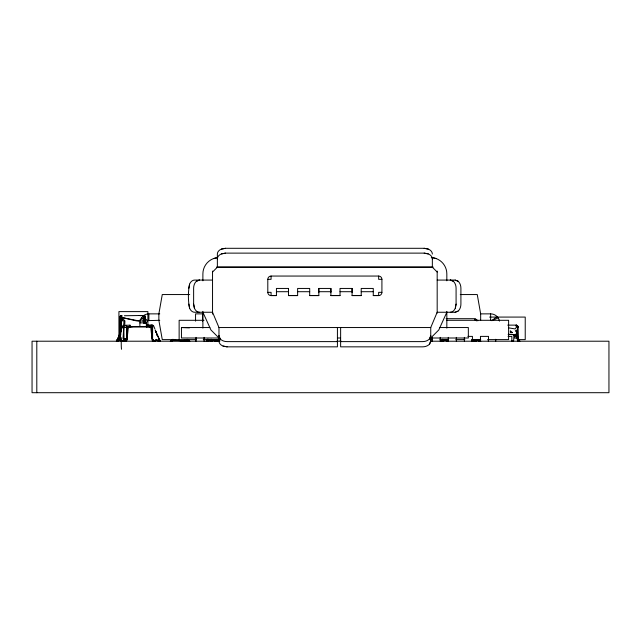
<?xml version="1.0" encoding="UTF-8"?>
<svg xmlns="http://www.w3.org/2000/svg" width="641" height="641" viewBox="0 0 641 641"><rect width="100%" height="100%" fill="white"/><g stroke="black" fill="none" stroke-linecap="round" stroke-linejoin="round"><path stroke-width="0.96" d="M125.876 340.788L126.678 340.571L126.678 327.375L127.639 326.734L151.452 326.734L152.422 327.375L152.422 339.634L152.366 327.375L151.741 326.782L146.709 326.734L146.589 325.123L153.431 325.388L154.882 328.929M212.54 272.032L217.363 267.201L217.363 254.076A8.173 5.777 0 0 1 221.449 249.069L225.536 248.299L424.174 248.299L428.26 249.069A8.173 5.777 0 0 1 432.346 254.076M318.825 292.344L318.825 288.442L330.892 288.442L330.892 295.613L340.018 295.613L340.018 288.442L352.085 288.442L352.085 295.613L361.212 295.613L361.212 288.442L373.27 288.442L373.27 295.613L378.647 295.613A3.269 3.269 0 0 0 381.916 292.344L381.916 279.324A3.269 3.269 0 0 0 378.647 276.055L271.071 276.055A3.269 3.269 0 0 0 267.802 279.324L267.802 292.344A3.269 3.269 0 0 0 271.071 295.613L276.439 295.613L276.439 288.442L288.506 288.442L288.506 291.703L276.439 291.703M330.892 292.344L330.892 288.442M352.085 292.344L352.085 288.442M145.291 323.232L145.467 317.399L145.435 323.232L145.467 317.399L144.61 315.797L143.824 316.237L143.536 315.476L124.394 315.733M120.428 328.032L120.452 323.064M151.452 326.734L152.366 327.375L152.302 338.544L152.366 327.375L151.701 326.766L127.158 326.862L126.678 327.663L126.678 340.291L125.067 341.212L125.572 339.498L126.942 339.353A38.484 2.244 -86 0 0 128.288 327.703L128.288 326.734M152.302 338.544L152.254 326.573M517.391 335.828L517.479 327.375L516.189 325.123L507.728 325.123M119.779 339.746L120.364 338.961L119.755 339.658L120.051 316.325L121.974 316.117L121.654 315.476L120.684 315.733L119.723 317.399L119.723 339.281L120.292 316.037L121.277 315.508L121.974 316.117L119.755 317.031L120.364 317.728L120.468 335.604L120.636 316.822L119.723 339.281M144.794 322.984L144.898 316.037L143.904 315.508L143.207 316.117L144.105 316.39L144.818 317.728L144.818 323.521M152.598 339.281L152.63 325.388L146.613 325.163L146.629 326.045M126.678 339.041L126.678 327.375L126.678 340.571M120.684 335.099L120.82 330.275M120.925 326.413L121.165 317.728L121.165 326.413M144.441 323.521L144.602 317.728L144.602 323.521M143.824 316.237L145.427 317.031L145.259 323.008L145.427 317.031L144.898 316.037M119.755 339.658L120.3 322.992M117.247 341.212L117.303 339.594L118.393 339.762L116.686 341.212L117.311 339.594L116.317 341.212L118.24 337.839M207.155 341.212L207.211 339.594L208.301 339.762L206.594 341.212L207.219 339.594L206.226 341.212L208.117 339.273M442.562 341.212L442.619 339.594L443.7 339.762L442.002 341.212L442.619 339.594L441.625 341.212L442.779 339.217M121.862 320.62L121.974 317.728L121.974 320.62M124.763 324.258L124.931 320.869L121.325 317.399L121.654 315.476M123.585 327.567L123.969 320.869L121.133 320.748A36.93 0.962 -86.8 0 1 119.915 338.785L119.202 340.403M146.693 327.375L146.757 326.686M337.422 327.543L337.422 346.845L227.146 346.845L223.06 346.076A8.173 5.777 0 0 1 218.974 341.068L218.974 327.543L212.54 312.255L194.584 312.255A8.173 5.777 -90 0 1 189.584 308.169C188.005 300.429 188.005 291.903 189.584 284.163A8.173 5.777 -90 0 1 194.584 280.077L212.54 280.077M453.195 281.167L450.303 280.077L453.195 281.167A8.173 5.777 -90 0 1 456.08 288.25L456.08 304.082L455.31 308.169A8.173 5.777 -90 0 1 450.303 312.255M125.356 341.212L125.604 339.482L126.213 339.786L126.069 341.212L126.942 339.353M130.003 325.163L129.923 327.375L130.003 325.163L123.184 325.388L122.479 326.093L119.042 336.18L119.843 334.386M181.956 340.7L189.672 341.212L188.013 340.571L189.672 341.212L188.774 340.155L189.303 340.78M437.178 280.077L455.126 280.077L458.019 281.167A8.173 5.777 -90 0 1 460.911 288.25L460.911 304.082A8.173 5.777 -90 0 1 458.019 311.157L455.126 312.255L437.178 312.255L430.744 327.543L430.744 341.068L429.646 343.961A8.173 5.777 0 0 1 422.563 346.845L340.635 346.845L340.635 327.543M188.807 288.25L189.584 284.163M455.31 308.169L456.08 304.082M120.188 333.08L119.723 317.399L119.891 335.195L119.723 317.399L120.364 317.728L120.58 316.918L120.364 335.099M518.12 327.054L517.479 327.375L518.088 326.686L517.207 326.477L517.864 326.093L516.189 325.123L515.869 325.772L516.766 326.045L517.479 327.375L517.96 340.05L517.359 339.578L518.12 339.281L518.12 327.054L517.263 325.452L516.486 325.892M121.277 315.508L120.484 317.103L119.723 317.399M118.545 340.78L118.112 341.212L118.497 339.682M122.223 327.054L117.856 338.552L119.226 335.788M150.859 326.573L146.669 326.477L152.75 326.093L146.38 325.772L146.316 322.872L147.606 320.644L159.745 320.3M118.537 340.283L118.112 341.212L118.946 339.858L118.112 341.212L118.513 339.786M518.97 340.692L519.731 341.212L519.138 339.401L519.691 341.212L518.609 340.451L517.471 340.732L519.346 340.948L519.09 340.139L519.731 341.212M146.38 325.772L146.589 325.123M153.608 341.124L155.394 341.212L156.027 339.401L158.311 341.212M120.412 332.943L121.181 330.78L120.54 332.607M429.646 338.728L430.744 335.836L429.646 338.728A8.173 5.777 0 0 1 422.563 341.613L340.635 341.613M429.646 343.961L430.744 341.068M118.401 341.212L119.915 338.785M171.283 341.212L172.012 339.562L171.98 340.571M207.187 341.212L207.94 339.562L207.019 341.212L207.54 340.259M446.833 312.255L438.789 329.955L430.744 337.999L468.339 337.999L468.339 327.543L439.646 327.543M153.768 340.78L155.394 341.212L156.268 339.353L159.032 341.212M125.676 339.922L125.067 341.212L125.484 340.988M119.202 339.265L118.24 341.212L120.348 339.353L121.221 341.212L125.692 340.988M118.112 341.212L118.737 339.946M143.207 316.117L143.536 315.476L144.497 315.733L145.203 316.438L144.546 316.822L144.818 317.728L145.467 317.399M128.4 327.543L126.678 327.655L127.639 326.734L126.678 327.655L128.649 327.639M206.226 341.212L207.38 339.217M152.205 327.703L150.443 327.375L152.366 327.375M206.642 341.212L208.013 339.265M171.099 340.411L170.37 341.212L171.099 340.491L170.37 341.212L172.301 341.084M139.882 325.764L139.882 322.872A9.014 9.014 0 0 1 141.397 317.864L142.518 316.502A9.014 9.014 0 0 1 148.888 313.866L159.745 313.866M145.427 317.031L144.818 317.728L144.602 316.918M477.561 339.77L476.167 340.571M515.837 336.124L513.962 334.386L514.082 336.124L515.837 336.124L515.676 334.386L517.159 332.943L516.83 330.027L515.324 330.78L517.159 332.943L518.12 341.212M187.14 339.249L186.09 340.259L188.069 341.212L187.797 339.562M208.221 341.212L210.264 339.353M125.732 340.523L126.678 339.69M515.869 325.772L516.558 325.163L518.088 326.686M480.766 313.866L490.637 313.866L490.637 320.3L491.927 320.644L497.007 316.502L498.129 317.864A9.014 9.014 0 0 1 499.475 321.117M117.583 341.212L120.588 339.401L121.221 341.212L124.25 340.291L126.117 340.692M207.5 341.212L210.496 339.401L211.129 341.212L213.405 340.523M442.899 341.212L445.904 339.401L446.529 341.212L448.323 341.124M474.885 341.212L477.449 340.347L480.71 341.212L478.498 340.091L476.127 340.732L477.673 340.291L472.008 340.651L473.787 340.547M196.523 281.167L199.415 280.077L196.523 281.167A8.173 5.777 -90 0 0 193.63 288.25L193.63 304.082L194.407 308.169A8.173 5.777 -90 0 0 199.415 312.255M189.143 340.988L187.757 340.964L189.407 341.1L188.943 340.547L189.672 341.212L184.023 340.571M121.221 341.212L123.617 340.139L125.844 340.748M213.525 340.139L211.129 341.212L210.552 339.97M445.952 339.97L446.529 341.212L448.131 340.499M491.927 320.644L498.129 317.864M172.517 340.996L170.634 341.1L172.285 340.956L171.163 340.884L171.98 340.251M455.126 312.255L458.019 311.157M170.634 341.1L172.028 340.571M446.529 341.212L448.043 340.756M217.363 258.908A8.173 5.777 0 0 1 221.449 253.9L225.536 253.123L424.174 253.123L428.26 253.9A8.173 5.777 0 0 1 432.346 258.908M127.158 326.862L127.639 326.734M219.422 340.155L215.112 341.212L213.477 339.69L210.056 341.212L214.527 339.786L215.112 341.212L219.567 340.291M213.517 258.579L217.363 257.658M517.207 339.858L518.088 339.658L517.479 338.961L518.12 339.281M187.757 340.964L188.582 340.772L188.013 340.571M126.445 339.69L124.707 340.05L126.453 339.986M218.092 339.329L214.615 340.05L219.855 339.858L215.392 340.387L219.823 340.651L215.536 340.451L216.954 341.212L214.158 340.291M221.449 249.069L225.536 248.299M221.449 253.9L225.536 253.123M172.213 340.884L170.37 341.212L172.253 341.004M150.523 325.436L152.47 325.123L150.499 325.34M517.768 341.084L519.346 340.948M181.387 340.579L185.153 340.323M126.117 325.34L123.985 325.388L123.048 337.999L124.025 339.281L126.974 339.121M149.305 327.239L152.79 327.054M214.711 341.036L216.498 340.948L216.105 340.732M471.928 341.18L474.34 341.092M127.086 326.91L132.383 326.734M215.496 341.14L217.291 341.1L216.714 340.964M512.528 334.41L508.185 334.418M514.186 337.839L517.8 338.552L518.473 340.331M122.984 338.833L124.05 338.833M216.53 267.089L433.18 267.089M217.363 267.201L432.346 267.201L437.178 272.032M267.802 279.324L271.071 279.324L271.071 276.055M381.916 279.324L378.647 279.324L378.647 276.055M297.632 291.703L309.699 291.703M318.825 291.703L330.892 291.703M340.018 291.703L352.085 291.703M361.212 291.703L373.27 291.703M267.802 292.344L271.071 292.344L271.071 295.501L276.439 295.501M381.916 292.344L378.647 292.344L378.647 295.501L373.27 295.501M189.728 294.556L162.269 294.556L158.864 313.866L158.864 320.3L162.269 339.61L196.266 339.61M460.254 294.556L477.257 294.556L480.662 313.866L480.662 320.3M288.506 295.501L297.632 295.501M309.699 295.501L318.825 295.501M330.892 295.501L340.018 295.501M352.085 295.501L361.212 295.501M489.58 317.079L525.227 317.079L525.227 339.61L517.303 339.61M446.112 318.689L473.835 318.689M204.014 320.3L179.135 320.3L179.135 339.61M446.913 320.3L508.617 320.3L508.617 339.61L487.721 339.61M139.882 322.872L146.316 322.872M125.756 327.375L128.657 327.375M202.885 312.255L210.929 329.955L218.974 337.999L181.459 337.999L181.459 327.543L209.831 327.543M218.974 327.543L430.744 327.543M467.946 336.389L472.417 336.389L472.417 341.212M508.049 336.389L511.838 336.389L511.838 341.212M337.422 337.999L340.427 337.999M127.423 338.961L125.756 338.961L125.756 339.77M128.184 327.287L123.825 327.054L124.025 339.281L125.973 339.281M203.269 339.61L219.935 339.61M429.991 339.61L431.986 339.61M439.95 339.61L447.907 339.61M455.871 339.61L464.829 339.61M471.792 339.61L480.75 339.61M172.926 340.571L188.069 340.571L188.069 339.482M214.222 340.571L217.147 340.571M219.847 341.212L32.05 341.212L32.05 392.701L608.95 392.701L608.95 341.212L430.335 341.212M336.878 341.212L341.132 341.212M337.422 341.613L227.146 341.613A8.173 5.777 0 0 1 220.071 338.728L218.974 335.836L220.071 338.728M215.672 339.77L219.855 339.858M181.459 327.543L189.44 327.872M476.167 339.77L471.992 339.578L477.225 340.05L472.93 339.41M478.915 341.124L480.71 341.212M124.025 339.281L125.997 339.385M180.025 340.571L189.407 341.1M188.069 341.212L174.023 340.259L172.926 339.249M508.353 334.298L514.13 334.802L513.569 341.212L511.646 341.044M214.302 340.251L216.634 340.491M139.169 315.476L140.788 315.733M508.441 327.839L515.156 328.929L516.51 327.054L516.189 325.123M424.174 248.299L428.26 249.069M424.174 253.123L428.26 253.9M223.06 346.076L227.146 346.845M214.735 340.547L217.291 341.1M477.849 320.837L476.511 319.506L474.46 318.785L476.511 320.837L475.31 319.947M471.944 340.299L474.348 340.868M436.2 258.579L432.346 257.658L432.346 267.201M471.92 340.451L474.14 341.028M215.672 340.571L214.278 339.77M125.756 340.571L124.362 339.77M214.27 340.339L216.498 340.948M475.678 319.058L475.061 319.058M455.126 280.077L458.019 281.167M152.157 339.353L153.303 339.81M141.397 317.864L147.606 320.644L142.518 316.502M125.628 340.451L126.197 340.732M153.183 340.091L155.394 341.212M153.616 340.988L154.032 341.212L153.608 339.922L153.896 341.212L153.495 339.826L152.758 339.778L152.422 341.212A38.484 2.244 86 0 1 150.811 327.703L150.811 326.734M475.061 319.947L475.622 320.308M515.676 334.386L517.479 335.788L515.917 336.982L517.8 338.552M188.758 340.499L189.672 341.212M153.487 340.788L154.032 341.212L153.528 340.187M160.13 341.212L158.415 337.895M143.536 315.476L143.856 317.399M158.76 338.552L155.21 330.027L160.306 341.212M120.484 317.103L120.051 316.325L120.188 329.947M188.029 339.562L188.758 341.212M119.723 336.757L120.147 338.224M193.63 304.082L194.407 308.169M188.807 304.082L189.584 308.169M144.153 323.28L143.856 321.021L136.421 320.869L121.325 317.399L138.688 320.869L143.856 317.704L143.808 316.438M125.716 338.472L125.876 340.299M495.749 339.281L495.749 341.212M488.506 341.212L488.506 336.389L480.462 336.389L480.462 341.212M488.314 339.233L488.314 341.212M480.269 339.281L480.269 341.212M464.372 337.358L464.372 341.212M456.328 337.358L456.328 341.212M448.283 337.358L448.283 341.212M446.833 280.798L446.833 273.899A16.345 16.345 0 0 0 431.337 257.57M446.833 311.374L446.833 328.136M440.239 337.358L440.239 341.212M437.178 271.087L437.178 313.104M432.194 337.358L432.194 341.212M340.355 340.203L340.355 341.212M318.825 288.442L318.825 295.613L309.699 295.613L309.699 288.442L297.632 288.442L297.632 295.613L288.506 295.613L288.506 288.442M212.54 271.087L212.54 314.098M211.642 339.249L211.642 341.212M204.07 337.358L204.07 341.212M202.885 280.798L202.885 273.899A16.345 16.345 0 0 1 217.523 257.642M202.885 311.374L202.885 328.136M202.628 321.117L202.628 313.866L195.553 313.866L195.553 321.117M196.026 337.358L196.026 341.212M195.553 339.249L195.553 341.212M148.888 313.866L148.888 320.3M147.887 325.34L147.887 311.614L118.922 311.614L118.922 339.642M144.017 317.728L144.017 323.521M143.207 318.689L143.207 321.59M120.58 317.728L120.58 335.099M36.801 341.212L36.801 392.701M121.518 349.273A36.681 3.165 -83.7 0 1 121.365 337.719M490.637 313.866A9.014 9.014 0 0 1 497.007 316.502M519.338 339.762L519.114 341.212L518.168 339.594L519.338 339.762M125.724 340.435L125.067 341.212L126.101 340.203L125.724 340.435M159.313 339.594L158.231 339.762L159.929 341.212L159.313 339.594M512.447 332.607L510.34 332.631L510.332 330.796L512.447 332.607M154.032 341.212L153.495 340.651L154.032 341.212M156.805 334.434L157.542 336.124L156.805 334.434M156.092 332.631L155.451 330.796L156.084 332.615"/></g></svg>
